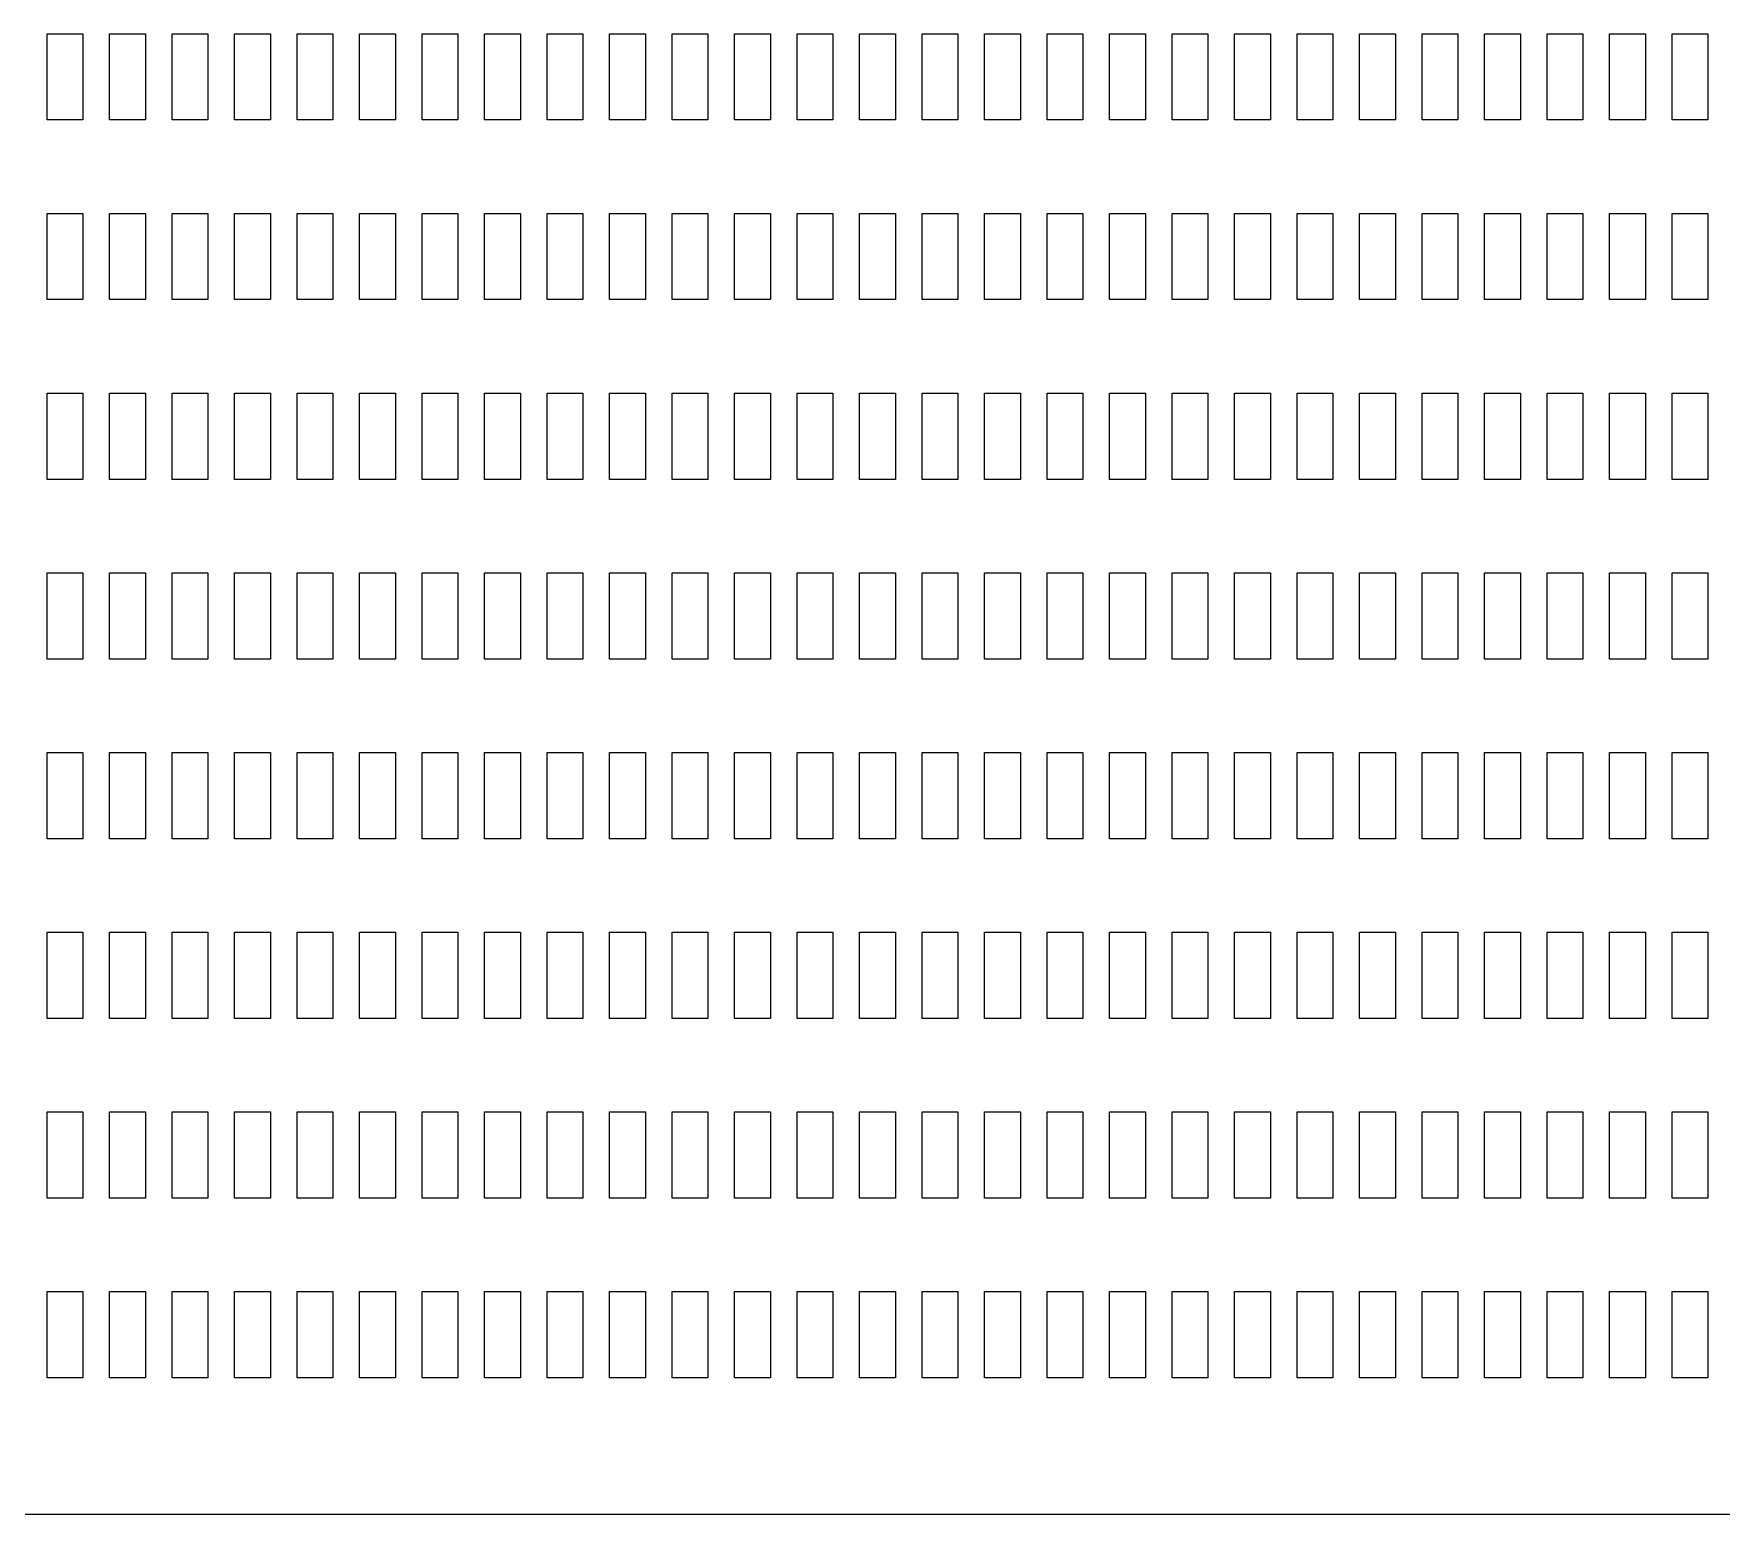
# Model space of a CAD drawing. Extents: x 9 to 33, y 0 to 18.
# Drawn here: x 15.036 to 17.384, y 4.035 to 6.095 of the extents above; entities that cross this region are included whole.
import ezdxf

# ---------------------------------------------------------------- set-up
doc = ezdxf.new("R2010")
doc.units = 0
doc.header["$MEASUREMENT"] = 0
doc.layers.add('OBJECT', color=3, linetype='CONTINUOUS')

msp = doc.modelspace()

# ---------------------------------------------------------------- linework, layer by layer
at = {"layer": 'OBJECT'}
for p, q in [((15.05458, 5.97487), (15.05458, 6.09487)), ((15.05458, 6.09487), (15.10458, 6.09487)), ((15.10458, 6.09487), (15.10458, 5.97487)), ((15.14155, 5.97487), (15.14155, 6.09487)), ((15.14155, 6.09487), (15.19155, 6.09487)), ((15.19155, 6.09487), (15.19155, 5.97487)), ((15.22851, 5.97487), (15.22851, 6.09487)), ((15.22851, 6.09487), (15.27851, 6.09487)), ((15.27851, 6.09487), (15.27851, 5.97487)), ((15.31547, 5.97487), (15.31547, 6.09487)), ((15.31547, 6.09487), (15.36547, 6.09487)), ((15.36547, 6.09487), (15.36547, 5.97487)), ((15.40243, 5.97487), (15.40243, 6.09487)), ((15.40243, 6.09487), (15.45243, 6.09487)), ((15.45243, 6.09487), (15.45243, 5.97487)), ((15.48939, 5.97487), (15.48939, 6.09487)), ((15.48939, 6.09487), (15.53939, 6.09487)), ((15.53939, 6.09487), (15.53939, 5.97487)), ((15.57636, 5.97487), (15.57636, 6.09487)), ((15.57636, 6.09487), (15.62636, 6.09487)), ((15.62636, 6.09487), (15.62636, 5.97487)), ((15.66332, 5.97487), (15.66332, 6.09487)), ((15.66332, 6.09487), (15.71332, 6.09487)), ((15.71332, 6.09487), (15.71332, 5.97487)), ((15.75028, 5.97487), (15.75028, 6.09487)), ((15.75028, 6.09487), (15.80028, 6.09487)), ((15.80028, 6.09487), (15.80028, 5.97487)), ((15.83724, 5.97487), (15.83724, 6.09487)), ((15.83724, 6.09487), (15.88724, 6.09487)), ((15.88724, 6.09487), (15.88724, 5.97487)), ((15.9242, 5.97487), (15.9242, 6.09487)), ((15.9242, 6.09487), (15.9742, 6.09487)), ((15.9742, 6.09487), (15.9742, 5.97487)), ((16.01117, 5.97487), (16.01117, 6.09487)), ((16.01117, 6.09487), (16.06117, 6.09487)), ((16.06117, 6.09487), (16.06117, 5.97487)), ((16.09813, 5.97487), (16.09813, 6.09487)), ((16.09813, 6.09487), (16.14813, 6.09487)), ((16.14813, 6.09487), (16.14813, 5.97487)), ((16.18509, 5.97487), (16.18509, 6.09487)), ((16.18509, 6.09487), (16.23509, 6.09487)), ((16.23509, 6.09487), (16.23509, 5.97487)), ((16.27205, 5.97487), (16.27205, 6.09487)), ((16.27205, 6.09487), (16.32205, 6.09487)), ((16.32205, 6.09487), (16.32205, 5.97487)), ((16.35901, 5.97487), (16.35901, 6.09487)), ((16.35901, 6.09487), (16.40901, 6.09487)), ((16.40901, 6.09487), (16.40901, 5.97487)), ((16.44598, 5.97487), (16.44598, 6.09487)), ((16.44598, 6.09487), (16.49598, 6.09487)), ((16.49598, 6.09487), (16.49598, 5.97487)), ((16.53294, 5.97487), (16.53294, 6.09487)), ((16.53294, 6.09487), (16.58294, 6.09487)), ((16.58294, 6.09487), (16.58294, 5.97487)), ((16.6199, 5.97487), (16.6199, 6.09487)), ((16.6199, 6.09487), (16.6699, 6.09487)), ((16.6699, 6.09487), (16.6699, 5.97487)), ((16.70686, 5.97487), (16.70686, 6.09487)), ((16.70686, 6.09487), (16.75686, 6.09487)), ((16.75686, 6.09487), (16.75686, 5.97487)), ((16.79382, 5.97487), (16.79382, 6.09487)), ((16.79382, 6.09487), (16.84382, 6.09487)), ((16.84382, 6.09487), (16.84382, 5.97487)), ((16.88079, 5.97487), (16.88079, 6.09487)), ((16.88079, 6.09487), (16.93079, 6.09487)), ((16.93079, 6.09487), (16.93079, 5.97487)), ((16.96775, 5.97487), (16.96775, 6.09487)), ((16.96775, 6.09487), (17.01775, 6.09487)), ((17.01775, 6.09487), (17.01775, 5.97487)), ((17.05471, 5.97487), (17.05471, 6.09487)), ((17.05471, 6.09487), (17.10471, 6.09487)), ((17.10471, 6.09487), (17.10471, 5.97487)), ((17.14167, 5.97487), (17.14167, 6.09487)), ((17.14167, 6.09487), (17.19167, 6.09487)), ((17.19167, 6.09487), (17.19167, 5.97487)), ((17.22863, 5.97487), (17.22863, 6.09487)), ((17.22863, 6.09487), (17.27863, 6.09487)), ((17.27863, 6.09487), (17.27863, 5.97487)), ((17.3156, 5.97487), (17.3156, 6.09487)), ((17.3156, 6.09487), (17.3656, 6.09487)), ((17.3656, 6.09487), (17.3656, 5.97487)), ((15.10458, 5.97487), (15.05458, 5.97487)), ((15.19155, 5.97487), (15.14155, 5.97487)), ((15.27851, 5.97487), (15.22851, 5.97487)), ((15.36547, 5.97487), (15.31547, 5.97487)), ((15.45243, 5.97487), (15.40243, 5.97487)), ((15.53939, 5.97487), (15.48939, 5.97487)), ((15.62636, 5.97487), (15.57636, 5.97487)), ((15.71332, 5.97487), (15.66332, 5.97487)), ((15.80028, 5.97487), (15.75028, 5.97487)), ((15.88724, 5.97487), (15.83724, 5.97487)), ((15.9742, 5.97487), (15.9242, 5.97487)), ((16.06117, 5.97487), (16.01117, 5.97487)), ((16.14813, 5.97487), (16.09813, 5.97487)), ((16.23509, 5.97487), (16.18509, 5.97487)), ((16.32205, 5.97487), (16.27205, 5.97487)), ((16.40901, 5.97487), (16.35901, 5.97487)), ((16.49598, 5.97487), (16.44598, 5.97487)), ((16.58294, 5.97487), (16.53294, 5.97487)), ((16.6699, 5.97487), (16.6199, 5.97487)), ((16.75686, 5.97487), (16.70686, 5.97487)), ((16.84382, 5.97487), (16.79382, 5.97487)), ((16.93079, 5.97487), (16.88079, 5.97487)), ((17.01775, 5.97487), (16.96775, 5.97487)), ((17.10471, 5.97487), (17.05471, 5.97487)), ((17.19167, 5.97487), (17.14167, 5.97487)), ((17.27863, 5.97487), (17.22863, 5.97487)), ((17.3656, 5.97487), (17.3156, 5.97487)), ((15.05458, 5.72487), (15.05458, 5.84487)), ((15.05458, 5.84487), (15.10458, 5.84487)), ((15.10458, 5.84487), (15.10458, 5.72487)), ((15.14155, 5.72487), (15.14155, 5.84487)), ((15.14155, 5.84487), (15.19155, 5.84487)), ((15.19155, 5.84487), (15.19155, 5.72487)), ((15.22851, 5.72487), (15.22851, 5.84487)), ((15.22851, 5.84487), (15.27851, 5.84487)), ((15.27851, 5.84487), (15.27851, 5.72487)), ((15.31547, 5.72487), (15.31547, 5.84487)), ((15.31547, 5.84487), (15.36547, 5.84487)), ((15.36547, 5.84487), (15.36547, 5.72487)), ((15.40243, 5.72487), (15.40243, 5.84487)), ((15.40243, 5.84487), (15.45243, 5.84487)), ((15.45243, 5.84487), (15.45243, 5.72487)), ((15.48939, 5.72487), (15.48939, 5.84487)), ((15.48939, 5.84487), (15.53939, 5.84487)), ((15.53939, 5.84487), (15.53939, 5.72487)), ((15.57636, 5.72487), (15.57636, 5.84487)), ((15.57636, 5.84487), (15.62636, 5.84487)), ((15.62636, 5.84487), (15.62636, 5.72487)), ((15.66332, 5.72487), (15.66332, 5.84487)), ((15.66332, 5.84487), (15.71332, 5.84487)), ((15.71332, 5.84487), (15.71332, 5.72487)), ((15.75028, 5.72487), (15.75028, 5.84487)), ((15.75028, 5.84487), (15.80028, 5.84487)), ((15.80028, 5.84487), (15.80028, 5.72487)), ((15.83724, 5.72487), (15.83724, 5.84487)), ((15.83724, 5.84487), (15.88724, 5.84487)), ((15.88724, 5.84487), (15.88724, 5.72487)), ((15.9242, 5.72487), (15.9242, 5.84487)), ((15.9242, 5.84487), (15.9742, 5.84487)), ((15.9742, 5.84487), (15.9742, 5.72487)), ((16.01117, 5.72487), (16.01117, 5.84487)), ((16.01117, 5.84487), (16.06117, 5.84487)), ((16.06117, 5.84487), (16.06117, 5.72487)), ((16.09813, 5.72487), (16.09813, 5.84487)), ((16.09813, 5.84487), (16.14813, 5.84487)), ((16.14813, 5.84487), (16.14813, 5.72487)), ((16.18509, 5.72487), (16.18509, 5.84487)), ((16.18509, 5.84487), (16.23509, 5.84487)), ((16.23509, 5.84487), (16.23509, 5.72487)), ((16.27205, 5.72487), (16.27205, 5.84487)), ((16.27205, 5.84487), (16.32205, 5.84487)), ((16.32205, 5.84487), (16.32205, 5.72487)), ((16.35901, 5.72487), (16.35901, 5.84487)), ((16.35901, 5.84487), (16.40901, 5.84487)), ((16.40901, 5.84487), (16.40901, 5.72487)), ((16.44598, 5.72487), (16.44598, 5.84487)), ((16.44598, 5.84487), (16.49598, 5.84487)), ((16.49598, 5.84487), (16.49598, 5.72487)), ((16.53294, 5.72487), (16.53294, 5.84487)), ((16.53294, 5.84487), (16.58294, 5.84487)), ((16.58294, 5.84487), (16.58294, 5.72487)), ((16.6199, 5.72487), (16.6199, 5.84487)), ((16.6199, 5.84487), (16.6699, 5.84487)), ((16.6699, 5.84487), (16.6699, 5.72487)), ((16.70686, 5.72487), (16.70686, 5.84487)), ((16.70686, 5.84487), (16.75686, 5.84487)), ((16.75686, 5.84487), (16.75686, 5.72487)), ((16.79382, 5.72487), (16.79382, 5.84487)), ((16.79382, 5.84487), (16.84382, 5.84487)), ((16.84382, 5.84487), (16.84382, 5.72487)), ((16.88079, 5.72487), (16.88079, 5.84487)), ((16.88079, 5.84487), (16.93079, 5.84487)), ((16.93079, 5.84487), (16.93079, 5.72487)), ((16.96775, 5.72487), (16.96775, 5.84487)), ((16.96775, 5.84487), (17.01775, 5.84487)), ((17.01775, 5.84487), (17.01775, 5.72487)), ((17.05471, 5.72487), (17.05471, 5.84487)), ((17.05471, 5.84487), (17.10471, 5.84487)), ((17.10471, 5.84487), (17.10471, 5.72487)), ((17.14167, 5.72487), (17.14167, 5.84487)), ((17.14167, 5.84487), (17.19167, 5.84487)), ((17.19167, 5.84487), (17.19167, 5.72487)), ((17.22863, 5.72487), (17.22863, 5.84487)), ((17.22863, 5.84487), (17.27863, 5.84487)), ((17.27863, 5.84487), (17.27863, 5.72487)), ((17.3156, 5.72487), (17.3156, 5.84487)), ((17.3156, 5.84487), (17.3656, 5.84487)), ((17.3656, 5.84487), (17.3656, 5.72487)), ((15.10458, 5.72487), (15.05458, 5.72487)), ((15.19155, 5.72487), (15.14155, 5.72487)), ((15.27851, 5.72487), (15.22851, 5.72487)), ((15.36547, 5.72487), (15.31547, 5.72487)), ((15.45243, 5.72487), (15.40243, 5.72487)), ((15.53939, 5.72487), (15.48939, 5.72487)), ((15.62636, 5.72487), (15.57636, 5.72487)), ((15.71332, 5.72487), (15.66332, 5.72487)), ((15.80028, 5.72487), (15.75028, 5.72487)), ((15.88724, 5.72487), (15.83724, 5.72487)), ((15.9742, 5.72487), (15.9242, 5.72487)), ((16.06117, 5.72487), (16.01117, 5.72487)), ((16.14813, 5.72487), (16.09813, 5.72487)), ((16.23509, 5.72487), (16.18509, 5.72487)), ((16.32205, 5.72487), (16.27205, 5.72487)), ((16.40901, 5.72487), (16.35901, 5.72487)), ((16.49598, 5.72487), (16.44598, 5.72487)), ((16.58294, 5.72487), (16.53294, 5.72487)), ((16.6699, 5.72487), (16.6199, 5.72487)), ((16.75686, 5.72487), (16.70686, 5.72487)), ((16.84382, 5.72487), (16.79382, 5.72487)), ((16.93079, 5.72487), (16.88079, 5.72487)), ((17.01775, 5.72487), (16.96775, 5.72487)), ((17.10471, 5.72487), (17.05471, 5.72487)), ((17.19167, 5.72487), (17.14167, 5.72487)), ((17.27863, 5.72487), (17.22863, 5.72487)), ((17.3656, 5.72487), (17.3156, 5.72487)), ((15.05458, 5.47487), (15.05458, 5.59487)), ((15.05458, 5.59487), (15.10458, 5.59487)), ((15.10458, 5.59487), (15.10458, 5.47487)), ((15.14155, 5.47487), (15.14155, 5.59487)), ((15.14155, 5.59487), (15.19155, 5.59487)), ((15.19155, 5.59487), (15.19155, 5.47487)), ((15.22851, 5.47487), (15.22851, 5.59487)), ((15.22851, 5.59487), (15.27851, 5.59487)), ((15.27851, 5.59487), (15.27851, 5.47487)), ((15.31547, 5.47487), (15.31547, 5.59487)), ((15.31547, 5.59487), (15.36547, 5.59487)), ((15.36547, 5.59487), (15.36547, 5.47487)), ((15.40243, 5.47487), (15.40243, 5.59487)), ((15.40243, 5.59487), (15.45243, 5.59487)), ((15.45243, 5.59487), (15.45243, 5.47487)), ((15.48939, 5.47487), (15.48939, 5.59487)), ((15.48939, 5.59487), (15.53939, 5.59487)), ((15.53939, 5.59487), (15.53939, 5.47487)), ((15.57636, 5.47487), (15.57636, 5.59487)), ((15.57636, 5.59487), (15.62636, 5.59487)), ((15.62636, 5.59487), (15.62636, 5.47487)), ((15.66332, 5.47487), (15.66332, 5.59487)), ((15.66332, 5.59487), (15.71332, 5.59487)), ((15.71332, 5.59487), (15.71332, 5.47487)), ((15.75028, 5.47487), (15.75028, 5.59487)), ((15.75028, 5.59487), (15.80028, 5.59487)), ((15.80028, 5.59487), (15.80028, 5.47487)), ((15.83724, 5.47487), (15.83724, 5.59487)), ((15.83724, 5.59487), (15.88724, 5.59487)), ((15.88724, 5.59487), (15.88724, 5.47487)), ((15.9242, 5.47487), (15.9242, 5.59487)), ((15.9242, 5.59487), (15.9742, 5.59487)), ((15.9742, 5.59487), (15.9742, 5.47487)), ((16.01117, 5.47487), (16.01117, 5.59487)), ((16.01117, 5.59487), (16.06117, 5.59487)), ((16.06117, 5.59487), (16.06117, 5.47487)), ((16.09813, 5.47487), (16.09813, 5.59487)), ((16.09813, 5.59487), (16.14813, 5.59487)), ((16.14813, 5.59487), (16.14813, 5.47487)), ((16.18509, 5.47487), (16.18509, 5.59487)), ((16.18509, 5.59487), (16.23509, 5.59487)), ((16.23509, 5.59487), (16.23509, 5.47487)), ((16.27205, 5.47487), (16.27205, 5.59487)), ((16.27205, 5.59487), (16.32205, 5.59487)), ((16.32205, 5.59487), (16.32205, 5.47487)), ((16.35901, 5.47487), (16.35901, 5.59487)), ((16.35901, 5.59487), (16.40901, 5.59487)), ((16.40901, 5.59487), (16.40901, 5.47487)), ((16.44598, 5.47487), (16.44598, 5.59487)), ((16.44598, 5.59487), (16.49598, 5.59487)), ((16.49598, 5.59487), (16.49598, 5.47487)), ((16.53294, 5.47487), (16.53294, 5.59487)), ((16.53294, 5.59487), (16.58294, 5.59487)), ((16.58294, 5.59487), (16.58294, 5.47487)), ((16.6199, 5.47487), (16.6199, 5.59487)), ((16.6199, 5.59487), (16.6699, 5.59487)), ((16.6699, 5.59487), (16.6699, 5.47487)), ((16.70686, 5.47487), (16.70686, 5.59487)), ((16.70686, 5.59487), (16.75686, 5.59487)), ((16.75686, 5.59487), (16.75686, 5.47487)), ((16.79382, 5.47487), (16.79382, 5.59487)), ((16.79382, 5.59487), (16.84382, 5.59487)), ((16.84382, 5.59487), (16.84382, 5.47487)), ((16.88079, 5.47487), (16.88079, 5.59487)), ((16.88079, 5.59487), (16.93079, 5.59487)), ((16.93079, 5.59487), (16.93079, 5.47487)), ((16.96775, 5.47487), (16.96775, 5.59487)), ((16.96775, 5.59487), (17.01775, 5.59487)), ((17.01775, 5.59487), (17.01775, 5.47487)), ((17.05471, 5.47487), (17.05471, 5.59487)), ((17.05471, 5.59487), (17.10471, 5.59487)), ((17.10471, 5.59487), (17.10471, 5.47487)), ((17.14167, 5.47487), (17.14167, 5.59487)), ((17.14167, 5.59487), (17.19167, 5.59487)), ((17.19167, 5.59487), (17.19167, 5.47487)), ((17.22863, 5.47487), (17.22863, 5.59487)), ((17.22863, 5.59487), (17.27863, 5.59487)), ((17.27863, 5.59487), (17.27863, 5.47487)), ((17.3156, 5.47487), (17.3156, 5.59487)), ((17.3156, 5.59487), (17.3656, 5.59487)), ((17.3656, 5.59487), (17.3656, 5.47487)), ((15.10458, 5.47487), (15.05458, 5.47487)), ((15.19155, 5.47487), (15.14155, 5.47487)), ((15.27851, 5.47487), (15.22851, 5.47487)), ((15.36547, 5.47487), (15.31547, 5.47487)), ((15.45243, 5.47487), (15.40243, 5.47487)), ((15.53939, 5.47487), (15.48939, 5.47487)), ((15.62636, 5.47487), (15.57636, 5.47487)), ((15.71332, 5.47487), (15.66332, 5.47487)), ((15.80028, 5.47487), (15.75028, 5.47487)), ((15.88724, 5.47487), (15.83724, 5.47487)), ((15.9742, 5.47487), (15.9242, 5.47487)), ((16.06117, 5.47487), (16.01117, 5.47487)), ((16.14813, 5.47487), (16.09813, 5.47487)), ((16.23509, 5.47487), (16.18509, 5.47487)), ((16.32205, 5.47487), (16.27205, 5.47487)), ((16.40901, 5.47487), (16.35901, 5.47487)), ((16.49598, 5.47487), (16.44598, 5.47487)), ((16.58294, 5.47487), (16.53294, 5.47487)), ((16.6699, 5.47487), (16.6199, 5.47487)), ((16.75686, 5.47487), (16.70686, 5.47487)), ((16.84382, 5.47487), (16.79382, 5.47487)), ((16.93079, 5.47487), (16.88079, 5.47487)), ((17.01775, 5.47487), (16.96775, 5.47487)), ((17.10471, 5.47487), (17.05471, 5.47487)), ((17.19167, 5.47487), (17.14167, 5.47487)), ((17.27863, 5.47487), (17.22863, 5.47487)), ((17.3656, 5.47487), (17.3156, 5.47487)), ((15.05458, 5.22487), (15.05458, 5.34487)), ((15.05458, 5.34487), (15.10458, 5.34487)), ((15.10458, 5.34487), (15.10458, 5.22487)), ((15.14155, 5.22487), (15.14155, 5.34487)), ((15.14155, 5.34487), (15.19155, 5.34487)), ((15.19155, 5.34487), (15.19155, 5.22487)), ((15.22851, 5.22487), (15.22851, 5.34487)), ((15.22851, 5.34487), (15.27851, 5.34487)), ((15.27851, 5.34487), (15.27851, 5.22487)), ((15.31547, 5.22487), (15.31547, 5.34487)), ((15.31547, 5.34487), (15.36547, 5.34487)), ((15.36547, 5.34487), (15.36547, 5.22487)), ((15.40243, 5.22487), (15.40243, 5.34487)), ((15.40243, 5.34487), (15.45243, 5.34487)), ((15.45243, 5.34487), (15.45243, 5.22487)), ((15.48939, 5.22487), (15.48939, 5.34487)), ((15.48939, 5.34487), (15.53939, 5.34487)), ((15.53939, 5.34487), (15.53939, 5.22487)), ((15.57636, 5.22487), (15.57636, 5.34487)), ((15.57636, 5.34487), (15.62636, 5.34487)), ((15.62636, 5.34487), (15.62636, 5.22487)), ((15.66332, 5.22487), (15.66332, 5.34487)), ((15.66332, 5.34487), (15.71332, 5.34487)), ((15.71332, 5.34487), (15.71332, 5.22487)), ((15.75028, 5.22487), (15.75028, 5.34487)), ((15.75028, 5.34487), (15.80028, 5.34487)), ((15.80028, 5.34487), (15.80028, 5.22487)), ((15.83724, 5.22487), (15.83724, 5.34487)), ((15.83724, 5.34487), (15.88724, 5.34487)), ((15.88724, 5.34487), (15.88724, 5.22487)), ((15.9242, 5.22487), (15.9242, 5.34487)), ((15.9242, 5.34487), (15.9742, 5.34487)), ((15.9742, 5.34487), (15.9742, 5.22487)), ((16.01117, 5.22487), (16.01117, 5.34487)), ((16.01117, 5.34487), (16.06117, 5.34487)), ((16.06117, 5.34487), (16.06117, 5.22487)), ((16.09813, 5.22487), (16.09813, 5.34487)), ((16.09813, 5.34487), (16.14813, 5.34487)), ((16.14813, 5.34487), (16.14813, 5.22487)), ((16.18509, 5.22487), (16.18509, 5.34487)), ((16.18509, 5.34487), (16.23509, 5.34487)), ((16.23509, 5.34487), (16.23509, 5.22487)), ((16.27205, 5.22487), (16.27205, 5.34487)), ((16.27205, 5.34487), (16.32205, 5.34487)), ((16.32205, 5.34487), (16.32205, 5.22487)), ((16.35901, 5.22487), (16.35901, 5.34487)), ((16.35901, 5.34487), (16.40901, 5.34487)), ((16.40901, 5.34487), (16.40901, 5.22487)), ((16.44598, 5.22487), (16.44598, 5.34487)), ((16.44598, 5.34487), (16.49598, 5.34487)), ((16.49598, 5.34487), (16.49598, 5.22487)), ((16.53294, 5.22487), (16.53294, 5.34487)), ((16.53294, 5.34487), (16.58294, 5.34487)), ((16.58294, 5.34487), (16.58294, 5.22487)), ((16.6199, 5.22487), (16.6199, 5.34487)), ((16.6199, 5.34487), (16.6699, 5.34487)), ((16.6699, 5.34487), (16.6699, 5.22487)), ((16.70686, 5.22487), (16.70686, 5.34487)), ((16.70686, 5.34487), (16.75686, 5.34487)), ((16.75686, 5.34487), (16.75686, 5.22487)), ((16.79382, 5.22487), (16.79382, 5.34487)), ((16.79382, 5.34487), (16.84382, 5.34487)), ((16.84382, 5.34487), (16.84382, 5.22487)), ((16.88079, 5.22487), (16.88079, 5.34487)), ((16.88079, 5.34487), (16.93079, 5.34487)), ((16.93079, 5.34487), (16.93079, 5.22487)), ((16.96775, 5.22487), (16.96775, 5.34487)), ((16.96775, 5.34487), (17.01775, 5.34487)), ((17.01775, 5.34487), (17.01775, 5.22487)), ((17.05471, 5.22487), (17.05471, 5.34487)), ((17.05471, 5.34487), (17.10471, 5.34487)), ((17.10471, 5.34487), (17.10471, 5.22487)), ((17.14167, 5.22487), (17.14167, 5.34487)), ((17.14167, 5.34487), (17.19167, 5.34487)), ((17.19167, 5.34487), (17.19167, 5.22487)), ((17.22863, 5.22487), (17.22863, 5.34487)), ((17.22863, 5.34487), (17.27863, 5.34487)), ((17.27863, 5.34487), (17.27863, 5.22487)), ((17.3156, 5.22487), (17.3156, 5.34487)), ((17.3156, 5.34487), (17.3656, 5.34487)), ((17.3656, 5.34487), (17.3656, 5.22487)), ((15.10458, 5.22487), (15.05458, 5.22487)), ((15.19155, 5.22487), (15.14155, 5.22487)), ((15.27851, 5.22487), (15.22851, 5.22487)), ((15.36547, 5.22487), (15.31547, 5.22487)), ((15.45243, 5.22487), (15.40243, 5.22487)), ((15.53939, 5.22487), (15.48939, 5.22487)), ((15.62636, 5.22487), (15.57636, 5.22487)), ((15.71332, 5.22487), (15.66332, 5.22487)), ((15.80028, 5.22487), (15.75028, 5.22487)), ((15.88724, 5.22487), (15.83724, 5.22487)), ((15.9742, 5.22487), (15.9242, 5.22487)), ((16.06117, 5.22487), (16.01117, 5.22487)), ((16.14813, 5.22487), (16.09813, 5.22487)), ((16.23509, 5.22487), (16.18509, 5.22487)), ((16.32205, 5.22487), (16.27205, 5.22487)), ((16.40901, 5.22487), (16.35901, 5.22487)), ((16.49598, 5.22487), (16.44598, 5.22487)), ((16.58294, 5.22487), (16.53294, 5.22487)), ((16.6699, 5.22487), (16.6199, 5.22487)), ((16.75686, 5.22487), (16.70686, 5.22487)), ((16.84382, 5.22487), (16.79382, 5.22487)), ((16.93079, 5.22487), (16.88079, 5.22487)), ((17.01775, 5.22487), (16.96775, 5.22487)), ((17.10471, 5.22487), (17.05471, 5.22487)), ((17.19167, 5.22487), (17.14167, 5.22487)), ((17.27863, 5.22487), (17.22863, 5.22487)), ((17.3656, 5.22487), (17.3156, 5.22487)), ((15.05458, 4.97487), (15.05458, 5.09487)), ((15.05458, 5.09487), (15.10458, 5.09487)), ((15.10458, 5.09487), (15.10458, 4.97487)), ((15.14155, 4.97487), (15.14155, 5.09487)), ((15.14155, 5.09487), (15.19155, 5.09487)), ((15.19155, 5.09487), (15.19155, 4.97487)), ((15.22851, 4.97487), (15.22851, 5.09487)), ((15.22851, 5.09487), (15.27851, 5.09487)), ((15.27851, 5.09487), (15.27851, 4.97487)), ((15.31547, 4.97487), (15.31547, 5.09487)), ((15.31547, 5.09487), (15.36547, 5.09487)), ((15.36547, 5.09487), (15.36547, 4.97487)), ((15.40243, 4.97487), (15.40243, 5.09487)), ((15.40243, 5.09487), (15.45243, 5.09487)), ((15.45243, 5.09487), (15.45243, 4.97487)), ((15.48939, 4.97487), (15.48939, 5.09487)), ((15.48939, 5.09487), (15.53939, 5.09487)), ((15.53939, 5.09487), (15.53939, 4.97487)), ((15.57636, 4.97487), (15.57636, 5.09487)), ((15.57636, 5.09487), (15.62636, 5.09487)), ((15.62636, 5.09487), (15.62636, 4.97487)), ((15.66332, 4.97487), (15.66332, 5.09487)), ((15.66332, 5.09487), (15.71332, 5.09487)), ((15.71332, 5.09487), (15.71332, 4.97487)), ((15.75028, 4.97487), (15.75028, 5.09487)), ((15.75028, 5.09487), (15.80028, 5.09487)), ((15.80028, 5.09487), (15.80028, 4.97487)), ((15.83724, 4.97487), (15.83724, 5.09487)), ((15.83724, 5.09487), (15.88724, 5.09487)), ((15.88724, 5.09487), (15.88724, 4.97487)), ((15.9242, 4.97487), (15.9242, 5.09487)), ((15.9242, 5.09487), (15.9742, 5.09487)), ((15.9742, 5.09487), (15.9742, 4.97487)), ((16.01117, 4.97487), (16.01117, 5.09487)), ((16.01117, 5.09487), (16.06117, 5.09487)), ((16.06117, 5.09487), (16.06117, 4.97487)), ((16.09813, 4.97487), (16.09813, 5.09487)), ((16.09813, 5.09487), (16.14813, 5.09487)), ((16.14813, 5.09487), (16.14813, 4.97487)), ((16.18509, 4.97487), (16.18509, 5.09487)), ((16.18509, 5.09487), (16.23509, 5.09487)), ((16.23509, 5.09487), (16.23509, 4.97487)), ((16.27205, 4.97487), (16.27205, 5.09487)), ((16.27205, 5.09487), (16.32205, 5.09487)), ((16.32205, 5.09487), (16.32205, 4.97487)), ((16.35901, 4.97487), (16.35901, 5.09487)), ((16.35901, 5.09487), (16.40901, 5.09487)), ((16.40901, 5.09487), (16.40901, 4.97487)), ((16.44598, 4.97487), (16.44598, 5.09487)), ((16.44598, 5.09487), (16.49598, 5.09487)), ((16.49598, 5.09487), (16.49598, 4.97487)), ((16.53294, 4.97487), (16.53294, 5.09487)), ((16.53294, 5.09487), (16.58294, 5.09487)), ((16.58294, 5.09487), (16.58294, 4.97487)), ((16.6199, 4.97487), (16.6199, 5.09487)), ((16.6199, 5.09487), (16.6699, 5.09487)), ((16.6699, 5.09487), (16.6699, 4.97487)), ((16.70686, 4.97487), (16.70686, 5.09487)), ((16.70686, 5.09487), (16.75686, 5.09487)), ((16.75686, 5.09487), (16.75686, 4.97487)), ((16.79382, 4.97487), (16.79382, 5.09487)), ((16.79382, 5.09487), (16.84382, 5.09487)), ((16.84382, 5.09487), (16.84382, 4.97487)), ((16.88079, 4.97487), (16.88079, 5.09487)), ((16.88079, 5.09487), (16.93079, 5.09487)), ((16.93079, 5.09487), (16.93079, 4.97487)), ((16.96775, 4.97487), (16.96775, 5.09487)), ((16.96775, 5.09487), (17.01775, 5.09487)), ((17.01775, 5.09487), (17.01775, 4.97487)), ((17.05471, 4.97487), (17.05471, 5.09487)), ((17.05471, 5.09487), (17.10471, 5.09487)), ((17.10471, 5.09487), (17.10471, 4.97487)), ((17.14167, 4.97487), (17.14167, 5.09487)), ((17.14167, 5.09487), (17.19167, 5.09487)), ((17.19167, 5.09487), (17.19167, 4.97487)), ((17.22863, 4.97487), (17.22863, 5.09487)), ((17.22863, 5.09487), (17.27863, 5.09487)), ((17.27863, 5.09487), (17.27863, 4.97487)), ((17.3156, 4.97487), (17.3156, 5.09487)), ((17.3156, 5.09487), (17.3656, 5.09487)), ((17.3656, 5.09487), (17.3656, 4.97487)), ((15.10458, 4.97487), (15.05458, 4.97487)), ((15.19155, 4.97487), (15.14155, 4.97487)), ((15.27851, 4.97487), (15.22851, 4.97487)), ((15.36547, 4.97487), (15.31547, 4.97487)), ((15.45243, 4.97487), (15.40243, 4.97487)), ((15.53939, 4.97487), (15.48939, 4.97487)), ((15.62636, 4.97487), (15.57636, 4.97487)), ((15.71332, 4.97487), (15.66332, 4.97487)), ((15.80028, 4.97487), (15.75028, 4.97487)), ((15.88724, 4.97487), (15.83724, 4.97487)), ((15.9742, 4.97487), (15.9242, 4.97487)), ((16.06117, 4.97487), (16.01117, 4.97487)), ((16.14813, 4.97487), (16.09813, 4.97487)), ((16.23509, 4.97487), (16.18509, 4.97487)), ((16.32205, 4.97487), (16.27205, 4.97487)), ((16.40901, 4.97487), (16.35901, 4.97487)), ((16.49598, 4.97487), (16.44598, 4.97487)), ((16.58294, 4.97487), (16.53294, 4.97487)), ((16.6699, 4.97487), (16.6199, 4.97487)), ((16.75686, 4.97487), (16.70686, 4.97487)), ((16.84382, 4.97487), (16.79382, 4.97487)), ((16.93079, 4.97487), (16.88079, 4.97487)), ((17.01775, 4.97487), (16.96775, 4.97487)), ((17.10471, 4.97487), (17.05471, 4.97487)), ((17.19167, 4.97487), (17.14167, 4.97487)), ((17.27863, 4.97487), (17.22863, 4.97487)), ((17.3656, 4.97487), (17.3156, 4.97487)), ((15.05458, 4.72487), (15.05458, 4.84487)), ((15.05458, 4.84487), (15.10458, 4.84487)), ((15.10458, 4.84487), (15.10458, 4.72487)), ((15.14155, 4.72487), (15.14155, 4.84487)), ((15.14155, 4.84487), (15.19155, 4.84487)), ((15.19155, 4.84487), (15.19155, 4.72487)), ((15.22851, 4.72487), (15.22851, 4.84487)), ((15.22851, 4.84487), (15.27851, 4.84487)), ((15.27851, 4.84487), (15.27851, 4.72487)), ((15.31547, 4.72487), (15.31547, 4.84487)), ((15.31547, 4.84487), (15.36547, 4.84487)), ((15.36547, 4.84487), (15.36547, 4.72487)), ((15.40243, 4.72487), (15.40243, 4.84487)), ((15.40243, 4.84487), (15.45243, 4.84487)), ((15.45243, 4.84487), (15.45243, 4.72487)), ((15.48939, 4.72487), (15.48939, 4.84487)), ((15.48939, 4.84487), (15.53939, 4.84487)), ((15.53939, 4.84487), (15.53939, 4.72487)), ((15.57636, 4.72487), (15.57636, 4.84487)), ((15.57636, 4.84487), (15.62636, 4.84487)), ((15.62636, 4.84487), (15.62636, 4.72487)), ((15.66332, 4.72487), (15.66332, 4.84487)), ((15.66332, 4.84487), (15.71332, 4.84487)), ((15.71332, 4.84487), (15.71332, 4.72487)), ((15.75028, 4.72487), (15.75028, 4.84487)), ((15.75028, 4.84487), (15.80028, 4.84487)), ((15.80028, 4.84487), (15.80028, 4.72487)), ((15.83724, 4.72487), (15.83724, 4.84487)), ((15.83724, 4.84487), (15.88724, 4.84487)), ((15.88724, 4.84487), (15.88724, 4.72487)), ((15.9242, 4.72487), (15.9242, 4.84487)), ((15.9242, 4.84487), (15.9742, 4.84487)), ((15.9742, 4.84487), (15.9742, 4.72487)), ((16.01117, 4.72487), (16.01117, 4.84487)), ((16.01117, 4.84487), (16.06117, 4.84487)), ((16.06117, 4.84487), (16.06117, 4.72487)), ((16.09813, 4.72487), (16.09813, 4.84487)), ((16.09813, 4.84487), (16.14813, 4.84487)), ((16.14813, 4.84487), (16.14813, 4.72487)), ((16.18509, 4.72487), (16.18509, 4.84487)), ((16.18509, 4.84487), (16.23509, 4.84487)), ((16.23509, 4.84487), (16.23509, 4.72487)), ((16.27205, 4.72487), (16.27205, 4.84487)), ((16.27205, 4.84487), (16.32205, 4.84487)), ((16.32205, 4.84487), (16.32205, 4.72487)), ((16.35901, 4.72487), (16.35901, 4.84487)), ((16.35901, 4.84487), (16.40901, 4.84487)), ((16.40901, 4.84487), (16.40901, 4.72487)), ((16.44598, 4.72487), (16.44598, 4.84487)), ((16.44598, 4.84487), (16.49598, 4.84487)), ((16.49598, 4.84487), (16.49598, 4.72487)), ((16.53294, 4.72487), (16.53294, 4.84487)), ((16.53294, 4.84487), (16.58294, 4.84487)), ((16.58294, 4.84487), (16.58294, 4.72487)), ((16.6199, 4.72487), (16.6199, 4.84487)), ((16.6199, 4.84487), (16.6699, 4.84487)), ((16.6699, 4.84487), (16.6699, 4.72487)), ((16.70686, 4.72487), (16.70686, 4.84487)), ((16.70686, 4.84487), (16.75686, 4.84487)), ((16.75686, 4.84487), (16.75686, 4.72487)), ((16.79382, 4.72487), (16.79382, 4.84487)), ((16.79382, 4.84487), (16.84382, 4.84487)), ((16.84382, 4.84487), (16.84382, 4.72487)), ((16.88079, 4.72487), (16.88079, 4.84487)), ((16.88079, 4.84487), (16.93079, 4.84487)), ((16.93079, 4.84487), (16.93079, 4.72487)), ((16.96775, 4.72487), (16.96775, 4.84487)), ((16.96775, 4.84487), (17.01775, 4.84487)), ((17.01775, 4.84487), (17.01775, 4.72487)), ((17.05471, 4.72487), (17.05471, 4.84487)), ((17.05471, 4.84487), (17.10471, 4.84487)), ((17.10471, 4.84487), (17.10471, 4.72487)), ((17.14167, 4.72487), (17.14167, 4.84487)), ((17.14167, 4.84487), (17.19167, 4.84487)), ((17.19167, 4.84487), (17.19167, 4.72487)), ((17.22863, 4.72487), (17.22863, 4.84487)), ((17.22863, 4.84487), (17.27863, 4.84487)), ((17.27863, 4.84487), (17.27863, 4.72487)), ((17.3156, 4.72487), (17.3156, 4.84487)), ((17.3156, 4.84487), (17.3656, 4.84487)), ((17.3656, 4.84487), (17.3656, 4.72487)), ((15.10458, 4.72487), (15.05458, 4.72487)), ((15.19155, 4.72487), (15.14155, 4.72487)), ((15.27851, 4.72487), (15.22851, 4.72487)), ((15.36547, 4.72487), (15.31547, 4.72487)), ((15.45243, 4.72487), (15.40243, 4.72487)), ((15.53939, 4.72487), (15.48939, 4.72487)), ((15.62636, 4.72487), (15.57636, 4.72487)), ((15.71332, 4.72487), (15.66332, 4.72487)), ((15.80028, 4.72487), (15.75028, 4.72487)), ((15.88724, 4.72487), (15.83724, 4.72487)), ((15.9742, 4.72487), (15.9242, 4.72487)), ((16.06117, 4.72487), (16.01117, 4.72487)), ((16.14813, 4.72487), (16.09813, 4.72487)), ((16.23509, 4.72487), (16.18509, 4.72487)), ((16.32205, 4.72487), (16.27205, 4.72487)), ((16.40901, 4.72487), (16.35901, 4.72487)), ((16.49598, 4.72487), (16.44598, 4.72487)), ((16.58294, 4.72487), (16.53294, 4.72487)), ((16.6699, 4.72487), (16.6199, 4.72487)), ((16.75686, 4.72487), (16.70686, 4.72487)), ((16.84382, 4.72487), (16.79382, 4.72487)), ((16.93079, 4.72487), (16.88079, 4.72487)), ((17.01775, 4.72487), (16.96775, 4.72487)), ((17.10471, 4.72487), (17.05471, 4.72487)), ((17.19167, 4.72487), (17.14167, 4.72487)), ((17.27863, 4.72487), (17.22863, 4.72487)), ((17.3656, 4.72487), (17.3156, 4.72487)), ((15.05458, 4.47487), (15.05458, 4.59487)), ((15.05458, 4.59487), (15.10458, 4.59487)), ((15.10458, 4.59487), (15.10458, 4.47487)), ((15.14155, 4.47487), (15.14155, 4.59487)), ((15.14155, 4.59487), (15.19155, 4.59487)), ((15.19155, 4.59487), (15.19155, 4.47487)), ((15.22851, 4.47487), (15.22851, 4.59487)), ((15.22851, 4.59487), (15.27851, 4.59487)), ((15.27851, 4.59487), (15.27851, 4.47487)), ((15.31547, 4.47487), (15.31547, 4.59487)), ((15.31547, 4.59487), (15.36547, 4.59487)), ((15.36547, 4.59487), (15.36547, 4.47487)), ((15.40243, 4.47487), (15.40243, 4.59487)), ((15.40243, 4.59487), (15.45243, 4.59487)), ((15.45243, 4.59487), (15.45243, 4.47487)), ((15.48939, 4.47487), (15.48939, 4.59487)), ((15.48939, 4.59487), (15.53939, 4.59487)), ((15.53939, 4.59487), (15.53939, 4.47487)), ((15.57636, 4.47487), (15.57636, 4.59487)), ((15.57636, 4.59487), (15.62636, 4.59487)), ((15.62636, 4.59487), (15.62636, 4.47487)), ((15.66332, 4.47487), (15.66332, 4.59487)), ((15.66332, 4.59487), (15.71332, 4.59487)), ((15.71332, 4.59487), (15.71332, 4.47487)), ((15.75028, 4.47487), (15.75028, 4.59487)), ((15.75028, 4.59487), (15.80028, 4.59487)), ((15.80028, 4.59487), (15.80028, 4.47487)), ((15.83724, 4.47487), (15.83724, 4.59487)), ((15.83724, 4.59487), (15.88724, 4.59487)), ((15.88724, 4.59487), (15.88724, 4.47487)), ((15.9242, 4.47487), (15.9242, 4.59487)), ((15.9242, 4.59487), (15.9742, 4.59487)), ((15.9742, 4.59487), (15.9742, 4.47487)), ((16.01117, 4.47487), (16.01117, 4.59487)), ((16.01117, 4.59487), (16.06117, 4.59487)), ((16.06117, 4.59487), (16.06117, 4.47487)), ((16.09813, 4.47487), (16.09813, 4.59487)), ((16.09813, 4.59487), (16.14813, 4.59487)), ((16.14813, 4.59487), (16.14813, 4.47487)), ((16.18509, 4.47487), (16.18509, 4.59487)), ((16.18509, 4.59487), (16.23509, 4.59487)), ((16.23509, 4.59487), (16.23509, 4.47487)), ((16.27205, 4.47487), (16.27205, 4.59487)), ((16.27205, 4.59487), (16.32205, 4.59487)), ((16.32205, 4.59487), (16.32205, 4.47487)), ((16.35901, 4.47487), (16.35901, 4.59487)), ((16.35901, 4.59487), (16.40901, 4.59487)), ((16.40901, 4.59487), (16.40901, 4.47487)), ((16.44598, 4.47487), (16.44598, 4.59487)), ((16.44598, 4.59487), (16.49598, 4.59487)), ((16.49598, 4.59487), (16.49598, 4.47487)), ((16.53294, 4.47487), (16.53294, 4.59487)), ((16.53294, 4.59487), (16.58294, 4.59487)), ((16.58294, 4.59487), (16.58294, 4.47487)), ((16.6199, 4.47487), (16.6199, 4.59487)), ((16.6199, 4.59487), (16.6699, 4.59487)), ((16.6699, 4.59487), (16.6699, 4.47487)), ((16.70686, 4.47487), (16.70686, 4.59487)), ((16.70686, 4.59487), (16.75686, 4.59487)), ((16.75686, 4.59487), (16.75686, 4.47487)), ((16.79382, 4.47487), (16.79382, 4.59487)), ((16.79382, 4.59487), (16.84382, 4.59487)), ((16.84382, 4.59487), (16.84382, 4.47487)), ((16.88079, 4.47487), (16.88079, 4.59487)), ((16.88079, 4.59487), (16.93079, 4.59487)), ((16.93079, 4.59487), (16.93079, 4.47487)), ((16.96775, 4.47487), (16.96775, 4.59487)), ((16.96775, 4.59487), (17.01775, 4.59487)), ((17.01775, 4.59487), (17.01775, 4.47487)), ((17.05471, 4.47487), (17.05471, 4.59487)), ((17.05471, 4.59487), (17.10471, 4.59487)), ((17.10471, 4.59487), (17.10471, 4.47487)), ((17.14167, 4.47487), (17.14167, 4.59487)), ((17.14167, 4.59487), (17.19167, 4.59487)), ((17.19167, 4.59487), (17.19167, 4.47487)), ((17.22863, 4.47487), (17.22863, 4.59487)), ((17.22863, 4.59487), (17.27863, 4.59487)), ((17.27863, 4.59487), (17.27863, 4.47487)), ((17.3156, 4.47487), (17.3156, 4.59487)), ((17.3156, 4.59487), (17.3656, 4.59487)), ((17.3656, 4.59487), (17.3656, 4.47487)), ((15.10458, 4.47487), (15.05458, 4.47487)), ((15.19155, 4.47487), (15.14155, 4.47487)), ((15.27851, 4.47487), (15.22851, 4.47487)), ((15.36547, 4.47487), (15.31547, 4.47487)), ((15.45243, 4.47487), (15.40243, 4.47487)), ((15.53939, 4.47487), (15.48939, 4.47487)), ((15.62636, 4.47487), (15.57636, 4.47487)), ((15.71332, 4.47487), (15.66332, 4.47487)), ((15.80028, 4.47487), (15.75028, 4.47487)), ((15.88724, 4.47487), (15.83724, 4.47487)), ((15.9742, 4.47487), (15.9242, 4.47487)), ((16.06117, 4.47487), (16.01117, 4.47487)), ((16.14813, 4.47487), (16.09813, 4.47487)), ((16.23509, 4.47487), (16.18509, 4.47487)), ((16.32205, 4.47487), (16.27205, 4.47487)), ((16.40901, 4.47487), (16.35901, 4.47487)), ((16.49598, 4.47487), (16.44598, 4.47487)), ((16.58294, 4.47487), (16.53294, 4.47487)), ((16.6699, 4.47487), (16.6199, 4.47487)), ((16.75686, 4.47487), (16.70686, 4.47487)), ((16.84382, 4.47487), (16.79382, 4.47487)), ((16.93079, 4.47487), (16.88079, 4.47487)), ((17.01775, 4.47487), (16.96775, 4.47487)), ((17.10471, 4.47487), (17.05471, 4.47487)), ((17.19167, 4.47487), (17.14167, 4.47487)), ((17.27863, 4.47487), (17.22863, 4.47487)), ((17.3656, 4.47487), (17.3156, 4.47487)), ((15.05458, 4.34487), (15.10458, 4.34487)), ((15.05458, 4.22487), (15.05458, 4.34487)), ((15.10458, 4.34487), (15.10458, 4.22487)), ((15.14155, 4.34487), (15.19155, 4.34487)), ((15.14155, 4.22487), (15.14155, 4.34487)), ((15.19155, 4.34487), (15.19155, 4.22487)), ((15.22851, 4.34487), (15.27851, 4.34487)), ((15.22851, 4.22487), (15.22851, 4.34487)), ((15.27851, 4.34487), (15.27851, 4.22487)), ((15.31547, 4.34487), (15.36547, 4.34487)), ((15.31547, 4.22487), (15.31547, 4.34487)), ((15.36547, 4.34487), (15.36547, 4.22487)), ((15.40243, 4.34487), (15.45243, 4.34487)), ((15.40243, 4.22487), (15.40243, 4.34487)), ((15.45243, 4.34487), (15.45243, 4.22487)), ((15.48939, 4.34487), (15.53939, 4.34487)), ((15.48939, 4.22487), (15.48939, 4.34487)), ((15.53939, 4.34487), (15.53939, 4.22487)), ((15.57636, 4.34487), (15.62636, 4.34487)), ((15.57636, 4.22487), (15.57636, 4.34487)), ((15.62636, 4.34487), (15.62636, 4.22487)), ((15.66332, 4.34487), (15.71332, 4.34487)), ((15.66332, 4.22487), (15.66332, 4.34487)), ((15.71332, 4.34487), (15.71332, 4.22487)), ((15.75028, 4.34487), (15.80028, 4.34487)), ((15.75028, 4.22487), (15.75028, 4.34487)), ((15.80028, 4.34487), (15.80028, 4.22487)), ((15.83724, 4.34487), (15.88724, 4.34487)), ((15.83724, 4.22487), (15.83724, 4.34487)), ((15.88724, 4.34487), (15.88724, 4.22487)), ((15.9242, 4.34487), (15.9742, 4.34487)), ((15.9242, 4.22487), (15.9242, 4.34487)), ((15.9742, 4.34487), (15.9742, 4.22487)), ((16.01117, 4.34487), (16.06117, 4.34487)), ((16.01117, 4.22487), (16.01117, 4.34487)), ((16.06117, 4.34487), (16.06117, 4.22487)), ((16.09813, 4.34487), (16.14813, 4.34487)), ((16.09813, 4.22487), (16.09813, 4.34487)), ((16.14813, 4.34487), (16.14813, 4.22487)), ((16.18509, 4.34487), (16.23509, 4.34487)), ((16.18509, 4.22487), (16.18509, 4.34487)), ((16.23509, 4.34487), (16.23509, 4.22487)), ((16.27205, 4.34487), (16.32205, 4.34487)), ((16.27205, 4.22487), (16.27205, 4.34487)), ((16.32205, 4.34487), (16.32205, 4.22487)), ((16.35901, 4.34487), (16.40901, 4.34487)), ((16.35901, 4.22487), (16.35901, 4.34487)), ((16.40901, 4.34487), (16.40901, 4.22487)), ((16.44598, 4.34487), (16.49598, 4.34487)), ((16.44598, 4.22487), (16.44598, 4.34487)), ((16.49598, 4.34487), (16.49598, 4.22487)), ((16.53294, 4.34487), (16.58294, 4.34487)), ((16.53294, 4.22487), (16.53294, 4.34487)), ((16.58294, 4.34487), (16.58294, 4.22487)), ((16.6199, 4.34487), (16.6699, 4.34487)), ((16.6199, 4.22487), (16.6199, 4.34487)), ((16.6699, 4.34487), (16.6699, 4.22487)), ((16.70686, 4.34487), (16.75686, 4.34487)), ((16.70686, 4.22487), (16.70686, 4.34487)), ((16.75686, 4.34487), (16.75686, 4.22487)), ((16.79382, 4.34487), (16.84382, 4.34487)), ((16.79382, 4.22487), (16.79382, 4.34487)), ((16.84382, 4.34487), (16.84382, 4.22487)), ((16.88079, 4.34487), (16.93079, 4.34487)), ((16.88079, 4.22487), (16.88079, 4.34487)), ((16.93079, 4.34487), (16.93079, 4.22487)), ((16.96775, 4.34487), (17.01775, 4.34487)), ((16.96775, 4.22487), (16.96775, 4.34487)), ((17.01775, 4.34487), (17.01775, 4.22487)), ((17.05471, 4.34487), (17.10471, 4.34487)), ((17.05471, 4.22487), (17.05471, 4.34487)), ((17.10471, 4.34487), (17.10471, 4.22487)), ((17.14167, 4.34487), (17.19167, 4.34487)), ((17.14167, 4.22487), (17.14167, 4.34487)), ((17.19167, 4.34487), (17.19167, 4.22487)), ((17.22863, 4.34487), (17.27863, 4.34487)), ((17.22863, 4.22487), (17.22863, 4.34487)), ((17.27863, 4.34487), (17.27863, 4.22487)), ((17.3156, 4.34487), (17.3656, 4.34487)), ((17.3156, 4.22487), (17.3156, 4.34487)), ((17.3656, 4.34487), (17.3656, 4.22487)), ((15.10458, 4.22487), (15.05458, 4.22487)), ((15.19155, 4.22487), (15.14155, 4.22487)), ((15.27851, 4.22487), (15.22851, 4.22487)), ((15.36547, 4.22487), (15.31547, 4.22487)), ((15.45243, 4.22487), (15.40243, 4.22487)), ((15.53939, 4.22487), (15.48939, 4.22487)), ((15.62636, 4.22487), (15.57636, 4.22487)), ((15.71332, 4.22487), (15.66332, 4.22487)), ((15.80028, 4.22487), (15.75028, 4.22487)), ((15.88724, 4.22487), (15.83724, 4.22487)), ((15.9742, 4.22487), (15.9242, 4.22487)), ((16.06117, 4.22487), (16.01117, 4.22487)), ((16.14813, 4.22487), (16.09813, 4.22487)), ((16.23509, 4.22487), (16.18509, 4.22487)), ((16.32205, 4.22487), (16.27205, 4.22487)), ((16.40901, 4.22487), (16.35901, 4.22487)), ((16.49598, 4.22487), (16.44598, 4.22487)), ((16.58294, 4.22487), (16.53294, 4.22487)), ((16.6699, 4.22487), (16.6199, 4.22487)), ((16.75686, 4.22487), (16.70686, 4.22487)), ((16.84382, 4.22487), (16.79382, 4.22487)), ((16.93079, 4.22487), (16.88079, 4.22487)), ((17.01775, 4.22487), (16.96775, 4.22487)), ((17.10471, 4.22487), (17.05471, 4.22487)), ((17.19167, 4.22487), (17.14167, 4.22487)), ((17.27863, 4.22487), (17.22863, 4.22487)), ((17.3656, 4.22487), (17.3156, 4.22487)), ((12.55769, 4.03487), (19.42769, 4.03487))]:
    msp.add_line(p, q, dxfattribs=at)

doc.saveas('drawing.dxf')
